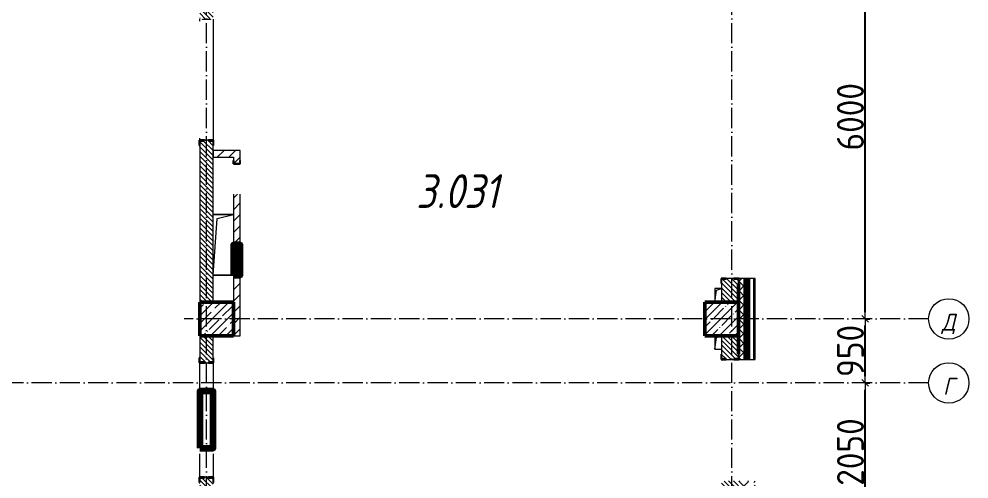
# Model space of a CAD drawing. Header units: millimetres. Extents: x -356862 to 418287, y 0 to 839748.
# Drawn here: x 232995 to 247103, y 466972 to 473797 of the extents above; entities that cross this region are included whole.
import ezdxf

# ---------------------------------------------------------------- set-up
doc = ezdxf.new("R2010")
doc.units = ezdxf.units.MM
doc.linetypes.add('50_200_ШТРИХ_1Т_ш5_п1_п1_', pattern=[700, 500, -100, 0, -100])
for name, color, linetype, lineweight in [('9.7) Заделка 956 шт', 6, 'Continuous', 158), ('A-____-____-DIMS', 7, 'Continuous', 9), ('A-FLOR-____-OTLN', 7, 'Continuous', 9), ('A-GENM-____-MCUT', 7, 'Continuous', 25), ('A-GENM-____-OTLN', 7, 'Continuous', 9), ('A-GENM-____-OTLN-1', 7, 'Continuous', 25), ('A-WALL-____-MCUT-2', 7, 'Continuous', 50), ('A-WALL-____-MCUT-3', 7, 'Continuous', 9), ('A-WALL-____-PATT-1', 7, 'Continuous', 9), ('A-WALL-FNSH-MCUT-1', 7, 'Continuous', 9), ('I-WALL-____-OTLN', 7, 'Continuous', 9), ('S-COLS-____-MCUT', 7, 'Continuous', 50), ('S-COLS-____-OTLN', 7, 'Continuous', 9), ('S-GRID-____-IDEN', 7, 'Continuous', 9), ('S-GRID-____-OTLN-1', 7, '50_200_ШТРИХ_1Т_ш5_п1_п1_', 9), ('Марки помещений', 7, 'Continuous', 9)]:
    doc.layers.add(name, color=color, linetype=linetype, lineweight=lineweight)
doc.styles.add('ISOCPEUR_I', font='isocpeui.ttf', dxfattribs={"width": 0.9, "height": 2.5})
doc.styles.add('ISOCPEUR_I_2', font='isocpeui.ttf', dxfattribs={"width": 0.85, "height": 2.3})
doc.styles.add('СПДС', font='isocpeur.ttf', dxfattribs={"width": 0.9})
doc.dimstyles.new('Размера А3', dxfattribs={"dimtxt": 200, "dimasz": 100, "dimexe": 70, "dimexo": 100, "dimgap": 20, "dimtad": 1, "dimdec": 0, "dimrnd": 10, "dimzin": 0, "dimdsep": 46, "dimtxsty": 'СПДС', "dimblk": 'ARROWHEAD_6', "dimcen": 1, "dimclrd": 256, "dimclre": 256, "dimclrt": 256, "dimazin": 0, "dimtfac": 1, "dimtdec": 0, "dimtmove": 2, "dimatfit": 3, "dimfxl": 1, "dimtolj": 1, "dimtzin": 0, "dimarcsym": 0})
pattern_1 = [(45, (142429.06, 459015.94), (-70.71068, 70.71068), []), (135, (142429.06, 459015.94), (-70.71068, -70.71068), [])]
pattern_2 = [(135, (142429.057, 459015.94), (-35.35534, -35.35534), [])]
pattern_3 = [(45, (142429.06, 459015.94), (-84.85281, 84.85281), [])]

# ---------------------------------------------------------------- blocks, each defined once
blk = doc.blocks.new('BSC_Колонна _Прямоугольная - 500х500-V80-АР1_План отверстий 3 этажа в осях 1-64_А-ГГ')
at = {"layer": 'S-COLS-____-OTLN'}
h = blk.add_hatch(dxfattribs=at)
h.set_pattern_fill('FP_117', color=256, style=0, pattern_type=2)
h.set_pattern_definition([(45, (-101000, -10331.04), (-114.04925, 114.04925), []), (45, (-100885.95, -10331.04), (-114.04925, 114.04925), [201.613, -40.323, 3.353, -36.97])])
h.paths.add_polyline_path([(-250, -250), (250, -250), (250, 250), (-250, 250), (-250, -137)], flags=0)
at = {"layer": 'S-COLS-____-MCUT'}
for p, q in [((250, 250), (-250, 250)), ((-250, 250), (-250, -250)), ((250, -250), (250, 250)), ((-250, -250), (250, -250))]:
    blk.add_line(p, q, dxfattribs=at)
blk = doc.blocks.new('BSC_Колонна _Прямоугольная - 500х500-V81-АР1_План отверстий 3 этажа в осях 1-64_А-ГГ')
at = {"layer": 'S-COLS-____-OTLN'}
h = blk.add_hatch(dxfattribs=at)
h.set_pattern_fill('FP_118', color=256, style=0, pattern_type=2)
h.set_pattern_definition([(45, (-93500, -10331.04), (-114.04925, 114.04925), []), (45, (-93385.95, -10331.04), (-114.04925, 114.04925), [201.613, -40.323, 3.353, -36.97])])
h.paths.add_polyline_path([(-250, -250), (250, -250), (250, 250), (-250, 250)], flags=0)
at = {"layer": 'S-COLS-____-MCUT'}
for p, q in [((250, 250), (-250, 250)), ((-250, 250), (-250, -250)), ((250, -250), (250, 250)), ((-250, -250), (250, -250))]:
    blk.add_line(p, q, dxfattribs=at)
blk = doc.blocks.new('Фахверк_СКБ_Уголок - 250_2700-27497298-АР1_План отверстий 3 этажа в осях 1-64_А-ГГ')
at = {"layer": 'A-GENM-____-MCUT'}
for p, q in [((200, 181), (125, 181)), ((125, 181), (125, 106)), ((131, 106), (131, 175)), ((131, 175), (200, 175)), ((200, 175), (200, 181)), ((125, 106), (131, 106)), ((131, -6), (125, -6)), ((125, -6), (125, -81)), ((125, -81), (200, -81)), ((131, -75), (131, -6)), ((200, -75), (131, -75)), ((200, -81), (200, -75))]:
    blk.add_line(p, q, dxfattribs=at)
blk = doc.blocks.new('154_Стойка_СКБ_Уголок - СМ-2480_200-28346303-АР1_План отверстий 3 этажа в осях 1-64_А-ГГ')
at = {"layer": 'A-GENM-____-MCUT'}
for p, q in [((125, 156), (125, 81)), ((200, 156), (125, 156)), ((131, 81), (131, 150)), ((131, 150), (200, 150)), ((200, 150), (200, 156)), ((125, 81), (131, 81)), ((131, 19), (125, 19)), ((125, 19), (125, -56)), ((131, -50), (131, 19)), ((125, -56), (200, -56)), ((200, -50), (131, -50)), ((200, -56), (200, -50))]:
    blk.add_line(p, q, dxfattribs=at)
blk = doc.blocks.new('Стойка_Влож_Полоса боковая - Полоса-28213942-АР1_План отверстий 3 этажа в осях 1-64_А-ГГ')
at = {"layer": 'A-GENM-____-OTLN'}
for p, q in [((-5, 60), (0, 60)), ((-5, -60), (-5, 60)), ((0, 31), (0, -31)), ((0, -60), (-5, -60))]:
    blk.add_line(p, q, dxfattribs=at)
blk = doc.blocks.new('Фахверк_СКБ_Уголок - 200_3960-28268576-АР1_План отверстий 3 этажа в осях 1-64_А-ГГ')
at = {"layer": 'A-GENM-____-MCUT'}
for p, q in [((200, 156), (125, 156)), ((125, 156), (125, 81)), ((131, 81), (131, 150)), ((131, 150), (200, 150)), ((200, 150), (200, 156)), ((125, 81), (131, 81)), ((131, 19), (125, 19)), ((125, 19), (125, -56)), ((131, -50), (131, 19)), ((125, -56), (200, -56)), ((200, -50), (131, -50)), ((200, -56), (200, -50))]:
    blk.add_line(p, q, dxfattribs=at)
blk = doc.blocks.new('AR_Отверстие прямоугольное _в плите_ - AR_Отверстие прямоугольное _в плите_-V178-АР1_План отверстий 3 этажа в осях 1-64_А-ГГ')
at = {"layer": 'A-GENM-____-OTLN'}
for p, q in [((-50, 100), (-50, -100)), ((-50, -100), (-25, 75)), ((-25, 75), (50, 100)), ((-50, -100), (50, -100))]:
    blk.add_line(p, q, dxfattribs=at)
blk = doc.blocks.new('AR_Отверстие прямоугольное _в плите_ - AR_Отверстие прямоугольное _в плите_-V182-АР1_План отверстий 3 этажа в осях 1-64_А-ГГ')
at = {"layer": 'A-GENM-____-OTLN'}
for p, q in [((49, 100), (-50, 100)), ((-50, 100), (-50, -100)), ((-50, -100), (-25, 75)), ((-25, 75), (49, 100)), ((-50, -100), (50, -100))]:
    blk.add_line(p, q, dxfattribs=at)
blk = doc.blocks.new('AR_Отверстие прямоугольное _в плите_ - AR_Отверстие прямоугольное _в плите_-30552588-АР1_План отверстий 3 этажа в осях 1-64_А-ГГ')
at = {"layer": 'A-GENM-____-OTLN'}
for p, q in [((150, 450), (-150, 450)), ((-90, 390), (150, 450)), ((-150, -450), (-90, 390)), ((-150, -450), (150, -450))]:
    blk.add_line(p, q, dxfattribs=at)
blk = doc.blocks.new('154_Фахверк_СКБ_Швеллер - Тип_100_3960_зеркало-36793856-АР1_План отверстий 3 этажа в осях 1-64_А-ГГ')
at = {"layer": 'A-GENM-____-MCUT'}
for p, q in [((175, 50), (125, 50)), ((125, 50), (125, -50)), ((128, 47), (175, 47)), ((128, -47), (128, 47)), ((175, 47), (175, 50)), ((125, -50), (175, -50)), ((175, -47), (128, -47)), ((175, -50), (175, -47))]:
    blk.add_line(p, q, dxfattribs=at)
blk = doc.blocks.new('Ось сетки - Круг_Ø6_00__ISO-2_5_0_9K_-25732049-АР1_План отверстий 3 этажа в осях 1-64_А-ГГ')
at = {"layer": 'S-GRID-____-IDEN'}
blk.add_circle((0, 0), 3, dxfattribs=at)
blk = doc.blocks.new('ARROWHEAD_6')
at = {"color": 0, "linetype": 'Continuous'}
for p, q in [((0, 0), (-1, 0)), ((-0.5, -0.5), (0.5, 0.5))]:
    blk.add_line(p, q, dxfattribs=at)
blk = doc.blocks.new('*D2667')
at = {"layer": 'A-____-____-DIMS', "lineweight": -2, "transparency": 16777216}
for p, q in [((245557, 468397), (245633, 468397)), ((245563, 466447), (245563, 468297)), ((245557, 466347), (245633, 466347))]:
    blk.add_line(p, q, dxfattribs=at)
at = {"layer": 'Defpoints', "color": 0, "transparency": 16777216}
for p in [(245457, 468397), (245563, 468397), (245457, 466347)]:
    blk.add_point(p, dxfattribs=at)
at = {"layer": 'A-____-____-DIMS', "lineweight": -2, "transparency": 16777216, "xscale": 100, "yscale": 100, "zscale": 100}
for p, rotation in [((245563, 468397), 90), ((245563, 466347), 270)]:
    blk.add_blockref('ARROWHEAD_6', p, dxfattribs=dict(at, rotation=rotation))
at = {"layer": 'A-____-____-DIMS', "transparency": 16777216, "insert": (245343, 467372), "char_height": 400, "attachment_point": 5, "rotation": 90, "style": 'СПДС'}
blk.add_mtext('\\A1;2050', dxfattribs=at)
blk = doc.blocks.new('*D2668')
at = {"layer": 'A-____-____-DIMS', "lineweight": -2, "transparency": 16777216}
for p, q in [((245557, 469347), (245633, 469347)), ((245563, 468497), (245563, 469247)), ((245557, 468397), (245633, 468397))]:
    blk.add_line(p, q, dxfattribs=at)
at = {"layer": 'Defpoints', "color": 0, "transparency": 16777216}
for p in [(245457, 469347), (245563, 469347), (245457, 468397)]:
    blk.add_point(p, dxfattribs=at)
at = {"layer": 'A-____-____-DIMS', "lineweight": -2, "transparency": 16777216, "xscale": 100, "yscale": 100, "zscale": 100}
for p, rotation in [((245563, 469347), 90), ((245563, 468397), 270)]:
    blk.add_blockref('ARROWHEAD_6', p, dxfattribs=dict(at, rotation=rotation))
at = {"layer": 'A-____-____-DIMS', "transparency": 16777216, "insert": (245343, 468872), "char_height": 400, "attachment_point": 5, "rotation": 90, "style": 'СПДС'}
blk.add_mtext('\\A1;950', dxfattribs=at)
blk = doc.blocks.new('*D2669')
at = {"layer": 'A-____-____-DIMS', "lineweight": -2, "transparency": 16777216}
for p, q in [((245557, 475347), (245633, 475347)), ((245563, 469447), (245563, 475247)), ((245557, 469347), (245633, 469347))]:
    blk.add_line(p, q, dxfattribs=at)
at = {"layer": 'Defpoints', "color": 0, "transparency": 16777216}
for p in [(245457, 475347), (245563, 475347), (245457, 469347)]:
    blk.add_point(p, dxfattribs=at)
at = {"layer": 'A-____-____-DIMS', "lineweight": -2, "transparency": 16777216, "xscale": 100, "yscale": 100, "zscale": 100}
for p, rotation in [((245563, 475347), 90), ((245563, 469347), 270)]:
    blk.add_blockref('ARROWHEAD_6', p, dxfattribs=dict(at, rotation=rotation))
at = {"layer": 'A-____-____-DIMS', "transparency": 16777216, "insert": (245343, 472347), "char_height": 400, "attachment_point": 5, "rotation": 90, "style": 'СПДС'}
blk.add_mtext('\\A1;6000', dxfattribs=at)

msp = doc.modelspace()

# ---------------------------------------------------------------- hatches: boundary and pattern name
at = {"layer": 'A-WALL-____-PATT-1'}
h = msp.add_hatch(dxfattribs=at)
h.set_pattern_fill('FP_1', color=256, style=0, pattern_type=2)
h.set_pattern_definition(pattern_1)
h.paths.add_polyline_path([(243779.0567, 456996.983), (243779.0567, 457946.983), (243685.0567, 457946.983), (243685.0567, 457871.983), (243679.0567, 457871.983), (243679.0567, 456996.983)], flags=0)
h.paths.add_polyline_path([(243685.0567, 459746.983), (243779.0567, 459746.983), (243779.0567, 460946.983), (243685.0567, 460946.983), (243685.0567, 460871.983), (243679.0567, 460871.983), (243679.0567, 459821.983), (243685.0567, 459821.983), (243685.0567, 459749.9943)], flags=0)
h.paths.add_polyline_path([(243779.0567, 462746.983), (243779.0567, 463946.983), (243685.0567, 463946.983), (243685.0567, 463871.983), (243679.0567, 463871.983), (243679.0567, 462821.983), (243685.0567, 462821.983), (243685.0567, 462746.983)], flags=0)
h.paths.add_polyline_path([(243779.0567, 465746.983), (243779.0567, 466946.983), (243685.0567, 466946.983), (243685.0567, 466871.983), (243679.0567, 466871.983), (243679.0567, 465821.983), (243685.0567, 465821.983), (243685.0567, 465746.983)], flags=0)
h.paths.add_polyline_path([(243685.0567, 468746.983), (243779.0567, 468746.983), (243779.0567, 469946.983), (243685.0567, 469946.983), (243685.0567, 469871.983), (243679.0567, 469871.983), (243679.0567, 468821.983), (243685.0567, 468821.983), (243685.0567, 468752.983)], flags=0)
h.paths.add_polyline_path([(243685.0567, 474746.983), (243779.0567, 474746.983), (243779.0567, 475946.983), (243685.0567, 475946.983), (243685.0567, 475871.983), (243679.0567, 475871.983), (243679.0567, 474821.983), (243685.0567, 474821.983), (243685.0567, 474752.983)], flags=0)
h.paths.add_polyline_path([(243685.0567, 477746.983), (243779.0567, 477746.983), (243779.0567, 478946.983), (243685.0567, 478946.983), (243685.0567, 478871.983), (243679.0567, 478871.983), (243679.0567, 477821.983), (243685.0567, 477821.983), (243685.0567, 477752.983)], flags=0)
h.paths.add_polyline_path([(243779.0567, 480746.983), (243779.0567, 481946.983), (243685.0567, 481946.983), (243685.0567, 481871.983), (243679.0567, 481871.983), (243679.0567, 480821.983), (243685.0567, 480821.983), (243685.0567, 480746.983)], flags=0)
h.paths.add_polyline_path([(243685.0567, 483746.983), (243779.0567, 483746.983), (243779.0567, 484946.983), (243685.0567, 484946.983), (243685.0567, 484871.983), (243679.0567, 484871.983), (243679.0567, 483821.983), (243685.0567, 483821.983), (243685.0567, 483752.983)], flags=0)
h.paths.add_polyline_path([(243779.0567, 486746.983), (243779.0567, 487946.983), (243685.0567, 487946.983), (243685.0567, 487871.983), (243679.0567, 487871.983), (243679.0567, 486821.983), (243685.0567, 486821.983), (243685.0567, 486746.983)], flags=0)
h.paths.add_polyline_path([(243779.0567, 492746.983), (243779.0567, 493946.983), (243685.0567, 493946.983), (243685.0567, 493871.983), (243679.0567, 493871.983), (243679.0567, 492821.983), (243685.0567, 492821.983), (243685.0567, 492746.983)], flags=0)
h.paths.add_polyline_path([(243685.0567, 495746.983), (243779.0567, 495746.983), (243779.0567, 496946.983), (243685.0567, 496946.983), (243685.0567, 496871.983), (243679.0567, 496871.983), (243679.0567, 495821.983), (243685.0567, 495821.983), (243685.0567, 495752.983)], flags=0)
h.paths.add_polyline_path([(243779.0567, 498746.983), (243779.0567, 499946.983), (243685.0567, 499946.983), (243685.0567, 499871.983), (243679.0567, 499871.983), (243679.0567, 498821.983), (243685.0567, 498821.983), (243685.0567, 498746.983)], flags=0)
h.paths.add_polyline_path([(243779.0567, 504746.983), (243779.0567, 505811.983), (243679.0567, 505811.983), (243679.0567, 504821.983), (243685.0567, 504821.983), (243685.0567, 504746.983)], flags=0)
h = msp.add_hatch(dxfattribs=at)
h.set_pattern_fill('FP_1', color=256, style=0, pattern_type=2)
h.set_pattern_definition(pattern_1)
h.paths.add_polyline_path([(243779.0567, 456946.983), (243829.0567, 456946.983), (243829.0567, 457946.983), (243779.0567, 457946.983), (243779.0567, 456996.983)], flags=0)
h.paths.add_polyline_path([(243779.0567, 459746.983), (243829.0567, 459746.983), (243829.0567, 460946.983), (243779.0567, 460946.983), (243779.0567, 459749.9943)], flags=0)
h.paths.add_polyline_path([(243829.0567, 462746.983), (243829.0567, 463946.983), (243779.0567, 463946.983), (243779.0567, 462746.983)], flags=0)
h.paths.add_polyline_path([(243829.0567, 465746.983), (243829.0567, 466946.983), (243779.0567, 466946.983), (243779.0567, 465746.983)], flags=0)
h.paths.add_polyline_path([(243779.0567, 468746.983), (243829.0567, 468746.983), (243829.0567, 469946.983), (243779.0567, 469946.983), (243779.0567, 469210.3284)], flags=0)
h.paths.add_polyline_path([(243779.0567, 474746.983), (243829.0567, 474746.983), (243829.0567, 475946.983), (243779.0567, 475946.983), (243779.0567, 475230.541)], flags=0)
h.paths.add_polyline_path([(243829.0567, 477746.983), (243829.0567, 478946.983), (243779.0567, 478946.983), (243779.0567, 477746.983)], flags=0)
h.paths.add_polyline_path([(243829.0567, 480746.983), (243829.0567, 481946.983), (243779.0567, 481946.983), (243779.0567, 480746.983)], flags=0)
h.paths.add_polyline_path([(243779.0567, 483746.983), (243829.0567, 483746.983), (243829.0567, 484946.983), (243779.0567, 484946.983), (243779.0567, 483830.8448)], flags=0)
h.paths.add_polyline_path([(243779.0567, 486746.983), (243829.0567, 486746.983), (243829.0567, 487946.983), (243779.0567, 487946.983), (243779.0567, 487270.9663)], flags=0)
h.paths.add_polyline_path([(243779.0567, 492746.983), (243829.0567, 492746.983), (243829.0567, 493946.983), (243779.0567, 493946.983), (243779.0567, 493291.1789)], flags=0)
h.paths.add_polyline_path([(243829.0567, 495746.983), (243829.0567, 496946.983), (243779.0567, 496946.983), (243779.0567, 495746.983)], flags=0)
h.paths.add_polyline_path([(243779.0567, 498746.983), (243829.0567, 498746.983), (243829.0567, 499946.983), (243779.0567, 499946.983), (243779.0567, 499311.3916)], flags=0)
h.paths.add_polyline_path([(243779.0567, 504746.983), (243829.0567, 504746.983), (243829.0567, 505811.983), (243779.0567, 505811.983), (243779.0567, 505331.6042)], flags=0)
h = msp.add_hatch(dxfattribs=at)
h.set_pattern_fill('FP_3', color=256, style=0, pattern_type=2)
h.set_pattern_definition([(45, (142429.06, 459015.94), (-85.53659, 85.53659), []), (45, (142486.08, 459015.94), (-85.53659, 85.53659), [])])
h.paths.add_polyline_path([(243909.0567, 456846.983), (243929.0567, 456846.983), (243929.0567, 457946.983), (243909.0567, 457946.983), (243909.0567, 456866.983)], flags=0)
h.paths.add_polyline_path([(243929.0567, 459746.983), (243929.0567, 460946.983), (243909.0567, 460946.983), (243909.0567, 459746.983)], flags=0)
h.paths.add_polyline_path([(243909.0567, 462746.983), (243929.0567, 462746.983), (243929.0567, 463946.983), (243909.0567, 463946.983), (243909.0567, 463190.1158)], flags=0)
h.paths.add_polyline_path([(243909.0567, 465746.983), (243929.0567, 465746.983), (243929.0567, 466946.983), (243909.0567, 466946.983), (243909.0567, 465770.2069)], flags=0)
h.paths.add_polyline_path([(243929.0567, 468746.983), (243929.0567, 469946.983), (243909.0567, 469946.983), (243909.0567, 468746.983)], flags=0)
h.paths.add_polyline_path([(243929.0567, 474746.983), (243929.0567, 475946.983), (243909.0567, 475946.983), (243909.0567, 474746.983)], flags=0)
h.paths.add_polyline_path([(243929.0567, 477746.983), (243929.0567, 478946.983), (243909.0567, 478946.983), (243909.0567, 477746.983)], flags=0)
h.paths.add_polyline_path([(243929.0567, 480746.983), (243929.0567, 481946.983), (243909.0567, 481946.983), (243909.0567, 480746.983)], flags=0)
h.paths.add_polyline_path([(243909.0567, 483746.983), (243929.0567, 483746.983), (243929.0567, 484946.983), (243909.0567, 484946.983), (243909.0567, 483830.8448)], flags=0)
h.paths.add_polyline_path([(243929.0567, 486746.983), (243929.0567, 487946.983), (243909.0567, 487946.983), (243909.0567, 486746.983)], flags=0)
h.paths.add_polyline_path([(243929.0567, 492746.983), (243929.0567, 493946.983), (243909.0567, 493946.983), (243909.0567, 492746.983)], flags=0)
h.paths.add_polyline_path([(243909.0567, 495746.983), (243929.0567, 495746.983), (243929.0567, 496946.983), (243909.0567, 496946.983), (243909.0567, 495871.2701)], flags=0)
h.paths.add_polyline_path([(243929.0567, 498746.983), (243929.0567, 499946.983), (243909.0567, 499946.983), (243909.0567, 498746.983)], flags=0)
h.paths.add_polyline_path([(243929.0567, 504746.983), (243929.0567, 505811.983), (243909.0567, 505811.983), (243909.0567, 504746.983)], flags=0)
h = msp.add_hatch(dxfattribs=at)
h.set_pattern_fill('FP_6', color=256, style=0, pattern_type=2)
h.set_pattern_definition(pattern_2)
h.paths.add_polyline_path([(235879.0567, 469596.983), (235879.0567, 471990.983), (235810.0567, 471990.983), (235810.0567, 471996.983), (235748.0567, 471996.983), (235748.0567, 471990.983), (235679.0567, 471990.983), (235679.0567, 469596.983)], flags=0)
h.paths.add_polyline_path([(235748.0567, 473796.983), (235810.0567, 473796.983), (235810.0567, 473802.983), (235879.0567, 473802.983), (235879.0567, 474146.983), (235679.0567, 474146.983), (235679.9798, 473802.983), (235748.0567, 473802.983)], flags=0)
h.paths.add_polyline_path([(235879.0567, 474646.983), (235879.0567, 475096.983), (235679.0567, 475096.983), (235679.0567, 474646.983), (235809.826, 474646.983)], flags=0)
h = msp.add_hatch(dxfattribs=at)
h.set_pattern_fill('FP_6', color=256, style=0, pattern_type=2)
h.set_pattern_definition(pattern_2)
h.paths.add_polyline_path([(243679.0567, 469596.983), (243679.0567, 469940.983), (243610.0567, 469940.983), (243610.0567, 469946.983), (243498.0567, 469946.983), (243498.0567, 469940.983), (243429.0567, 469940.983), (243429.0567, 469596.983), (243610.0567, 469596.983)], flags=0)
h.paths.add_polyline_path([(243610.0567, 474746.983), (243610.0567, 474752.983), (243679.0567, 474752.983), (243679.0567, 475096.983), (243429.0567, 475096.983), (243429.0567, 474752.983), (243498.0567, 474752.983), (243498.0567, 474746.983)], flags=0)
h = msp.add_hatch(dxfattribs=at)
h.set_pattern_fill('FP_4', color=256, style=0, pattern_type=2)
h.set_pattern_definition(pattern_3)
h.paths.add_polyline_path([(236179.0567, 471746.983), (236179.0567, 471846.983), (235879.0567, 471846.983), (235879.0567, 471746.983)], flags=0)
h = msp.add_hatch(dxfattribs=at)
h.set_pattern_fill('FP_4', color=256, style=0, pattern_type=2)
h.set_pattern_definition(pattern_3)
h.paths.add_polyline_path([(236279.0567, 469096.983), (236279.0567, 471196.983), (236179.0567, 471196.983), (236179.0567, 469096.983)], flags=0)
h.paths.add_polyline_path([(236276.0567, 471649.983), (236276.0567, 471696.983), (236279.0567, 471696.983), (236279.0567, 471846.983), (236179.0567, 471846.983), (236179.0567, 471696.983), (236182.0567, 471696.983), (236182.7171, 471649.983)], flags=0)
h = msp.add_hatch(dxfattribs=at)
h.set_pattern_fill('FP_6', color=256, style=0, pattern_type=2)
h.set_pattern_definition(pattern_2)
h.paths.add_polyline_path([(235879.0567, 466596.983), (235879.0567, 466990.983), (235810.0567, 466990.983), (235810.0567, 466996.983), (235748.0567, 466996.983), (235748.0567, 466990.983), (235679.0567, 466990.983), (235679.0567, 466596.983)], flags=0)
h.paths.add_polyline_path([(235748.0567, 468696.983), (235810.0567, 468696.983), (235810.0567, 468702.983), (235879.0567, 468702.983), (235879.0567, 469096.983), (235679.0567, 469096.983), (235679.0567, 468702.983), (235748.0567, 468702.983)], flags=0)
h = msp.add_hatch(dxfattribs=at)
h.set_pattern_fill('FP_6', color=256, style=0, pattern_type=2)
h.set_pattern_definition(pattern_2)
h.paths.add_polyline_path([(243429.0567, 466596.983), (243679.0567, 466596.983), (243679.0567, 466940.983), (243610.0567, 466940.983), (243610.0567, 466946.983), (243498.0567, 466946.983), (243498.0567, 466940.983), (243429.0567, 466940.983), (243429.0567, 466630.2373)], flags=0)
h.paths.add_polyline_path([(243610.0567, 468746.983), (243610.0567, 468752.983), (243679.0567, 468752.983), (243679.0567, 469096.983), (243429.0567, 469096.983), (243429.0567, 468752.983), (243498.0567, 468752.983), (243498.0567, 468746.983)], flags=0)

# ---------------------------------------------------------------- linework, layer by layer
at = {"layer": '9.7) Заделка 956 шт'}
for points in [[(236179.0567, 469996.983), (236279.0567, 469996.983), (236279.0567, 470446.983), (236179.0567, 470446.983)], [(235679.0567, 467426.983), (235879.0567, 467426.983), (235879.0567, 468276.983), (235679.0567, 468276.983)]]:
    msp.add_lwpolyline(points, close=True, dxfattribs=at)
at = {"layer": 'A-FLOR-____-OTLN'}
for p, q in [((235879.0567, 470896.983), (236179.0567, 470896.983)), ((236179.0567, 469996.983), (235879.0567, 469996.983))]:
    msp.add_line(p, q, dxfattribs=at)
at = {"layer": 'A-WALL-____-MCUT-2'}
for p, q in [((243679.0567, 469596.983), (243679.0567, 469871.983)), ((243779.0567, 468746.983), (243779.0567, 469946.983)), ((243829.0567, 468746.983), (243829.0567, 469946.983)), ((243679.0567, 469096.983), (243679.0567, 468821.983))]:
    msp.add_line(p, q, dxfattribs=at)
at = {"layer": 'A-WALL-____-MCUT-3'}
for p, q in [((235679.0567, 471921.983), (235679.0567, 469596.983)), ((235879.0567, 469596.983), (235879.0567, 471921.983)), ((243429.0567, 469871.983), (243429.0567, 469596.983)), ((243610.0567, 469946.983), (243498.0567, 469946.983)), ((243909.0567, 469946.983), (243685.0567, 469946.983)), ((243909.0567, 468746.983), (243909.0567, 469946.983)), ((235679.0567, 469096.983), (235679.0567, 468771.983)), ((235879.0567, 468771.983), (235879.0567, 469096.983)), ((243429.0567, 469096.983), (243429.0567, 468821.983)), ((235748.0567, 468696.983), (235810.0567, 468696.983)), ((243498.0567, 468746.983), (243610.0567, 468746.983)), ((243685.0567, 468746.983), (243909.0567, 468746.983))]:
    msp.add_line(p, q, dxfattribs=at)
at = {"layer": 'A-WALL-FNSH-MCUT-1'}
for p, q in [((236279.0567, 471846.983), (235879.0567, 471846.983)), ((235879.0567, 471846.983), (235879.0567, 471746.983)), ((236279.0567, 471696.983), (236279.0567, 471846.983)), ((235879.0567, 471746.983), (236179.0567, 471746.983)), ((236179.0567, 471746.983), (236179.0567, 471696.983)), ((236179.0567, 471196.983), (236179.0567, 469596.983)), ((236279.0567, 469096.983), (236279.0567, 471196.983)), ((243929.0567, 469946.983), (243909.0567, 469946.983)), ((243909.0567, 469946.983), (243909.0567, 468746.983)), ((243929.0567, 468746.983), (243929.0567, 469946.983)), ((236179.0567, 469096.983), (236279.0567, 469096.983)), ((243909.0567, 468746.983), (243929.0567, 468746.983))]:
    msp.add_line(p, q, dxfattribs=at)
at = {"layer": 'I-WALL-____-OTLN'}
for p, q in [((235679.0567, 473766.983), (235679.0567, 473796.983)), ((235879.0567, 473796.983), (235879.0567, 471996.983)), ((235679.0567, 471996.983), (235679.0567, 472026.983)), ((235679.0567, 468196.983), (235679.0567, 468696.983)), ((235879.0567, 468696.983), (235879.0567, 468196.983)), ((235679.0567, 466996.983), (235679.0567, 467346.983)), ((235879.0567, 467346.983), (235879.0567, 466996.983))]:
    msp.add_line(p, q, dxfattribs=at)
at = {"layer": 'S-GRID-____-OTLN-1', "color": 251, "ltscale": 0.6, "true_color": 0x636466}
for p, q in [((235779.0567, 454533.3346), (235779.0567, 508896.9006)), ((243579.0567, 454533.3346), (243579.0567, 508896.9006)), ((246503.4633, 469346.983), (235450.3211, 469346.983)), ((246503.4633, 468396.983), (137999.201, 468396.983))]:
    msp.add_line(p, q, dxfattribs=at)

# ---------------------------------------------------------------- block references
at = {"layer": 'A-GENM-____-OTLN'}
for name, p, rotation in [('Стойка_Влож_Полоса боковая - Полоса-28213942-АР1_План отверстий 3 этажа в осях 1-64_А-ГГ', (235779.0567, 473796.983), 89.99999999999991), ('Стойка_Влож_Полоса боковая - Полоса-28213942-АР1_План отверстий 3 этажа в осях 1-64_А-ГГ', (235779.0567, 471996.983), 269.9999999999999), ('AR_Отверстие прямоугольное _в плите_ - AR_Отверстие прямоугольное _в плите_-V182-АР1_План отверстий 3 этажа в осях 1-64_А-ГГ', (243379.4358, 469697.1716), 359.7830200212787), ('Стойка_Влож_Полоса боковая - Полоса-28213942-АР1_План отверстий 3 этажа в осях 1-64_А-ГГ', (235779.0567, 466996.983), 269.9999999999999)]:
    msp.add_blockref(name, p, dxfattribs=dict(at, rotation=rotation))
for name, p in [('AR_Отверстие прямоугольное _в плите_ - AR_Отверстие прямоугольное _в плите_-30552588-АР1_План отверстий 3 этажа в осях 1-64_А-ГГ', (236029.0567, 470446.983)), ('AR_Отверстие прямоугольное _в плите_ - AR_Отверстие прямоугольное _в плите_-V178-АР1_План отверстий 3 этажа в осях 1-64_А-ГГ', (243379.0567, 468996.983))]:
    msp.add_blockref(name, p, dxfattribs=at)
at = {"layer": 'A-GENM-____-OTLN-1'}
for name, p, rotation in [('154_Стойка_СКБ_Уголок - СМ-2480_200-28346303-АР1_План отверстий 3 этажа в осях 1-64_А-ГГ', (235729.0567, 472121.983), 269.9999999999999), ('154_Фахверк_СКБ_Швеллер - Тип_100_3960_зеркало-36793856-АР1_План отверстий 3 этажа в осях 1-64_А-ГГ', (236229.0567, 471521.983), 90), ('Фахверк_СКБ_Уголок - 250_2700-27497298-АР1_План отверстий 3 этажа в осях 1-64_А-ГГ', (243504.0567, 470071.983), 269.9999999999999), ('Фахверк_СКБ_Уголок - 200_3960-28268576-АР1_План отверстий 3 этажа в осях 1-64_А-ГГ', (235829.0567, 468571.983), 89.9999999999999), ('Фахверк_СКБ_Уголок - 250_2700-27497298-АР1_План отверстий 3 этажа в осях 1-64_А-ГГ', (243604.0567, 468621.983), 89.9999999999999), ('154_Стойка_СКБ_Уголок - СМ-2480_200-28346303-АР1_План отверстий 3 этажа в осях 1-64_А-ГГ', (235729.0567, 467121.983), 269.9999999999999)]:
    msp.add_blockref(name, p, dxfattribs=dict(at, rotation=rotation))
at = {"layer": 'S-COLS-____-OTLN'}
for name, p in [('BSC_Колонна _Прямоугольная - 500х500-V81-АР1_План отверстий 3 этажа в осях 1-64_А-ГГ', (235929.0567, 469346.983)), ('BSC_Колонна _Прямоугольная - 500х500-V80-АР1_План отверстий 3 этажа в осях 1-64_А-ГГ', (243429.0567, 469346.983))]:
    msp.add_blockref(name, p, dxfattribs=at)
at = {"layer": 'S-GRID-____-IDEN', "xscale": 99.99999999999993, "yscale": 99.99999999999993, "zscale": 99.99999999999993, "rotation": 89.99999999999982}
for p in [(246803.4633, 469346.983), (246803.4633, 468396.983)]:
    msp.add_blockref('Ось сетки - Круг_Ø6_00__ISO-2_5_0_9K_-25732049-АР1_План отверстий 3 этажа в осях 1-64_А-ГГ', p, dxfattribs=at)

# ---------------------------------------------------------------- texts
at = {"layer": 'S-GRID-____-IDEN', "char_height": 250, "attachment_point": 1, "style": 'ISOCPEUR_I'}
for s, insert, width in [('\\fISOCPEUR|b0|i1|c204|p34|;\\W.9;Д', (246698.9429, 469423.0588), 252.531562), ('\\fISOCPEUR|b0|i1|c204|p34|;\\W.9;Г', (246719.6429, 468473.0588), 202.02525)]:
    msp.add_mtext(s, dxfattribs=dict(at, insert=insert, width=width))
at = {"layer": 'Марки помещений', "insert": (238892.8472, 471492.817), "char_height": 500, "width": 737.5525, "attachment_point": 1, "style": 'ISOCPEUR_I_2'}
msp.add_mtext('3.031', dxfattribs=at)

# ---------------------------------------------------------------- dimensions: what is measured, and where the dimension line sits
at = {"layer": 'A-____-____-DIMS'}
for base, p1, p2, picture, middle in [((245563.2982, 475346.983), (245457.2322, 469346.983), (245457.2322, 475346.983), '*D2669', (245343.2982, 472346.983)), ((245563.2982, 469346.983), (245457.2322, 468396.983), (245457.2322, 469346.983), '*D2668', (245343.2982, 468871.983)), ((245563.2982, 468396.983), (245457.2322, 466346.983), (245457.2322, 468396.983), '*D2667', (245343.2982, 467371.983))]:
    dim = msp.add_linear_dim(base=base, p1=p1, p2=p2, angle=90, dimstyle='Размера А3', override={"dimtxt": 400}, dxfattribs=at)
    dim.commit()
    dim.dimension.update_dxf_attribs({"geometry": picture, "text_midpoint": middle})

doc.saveas('drawing.dxf')
